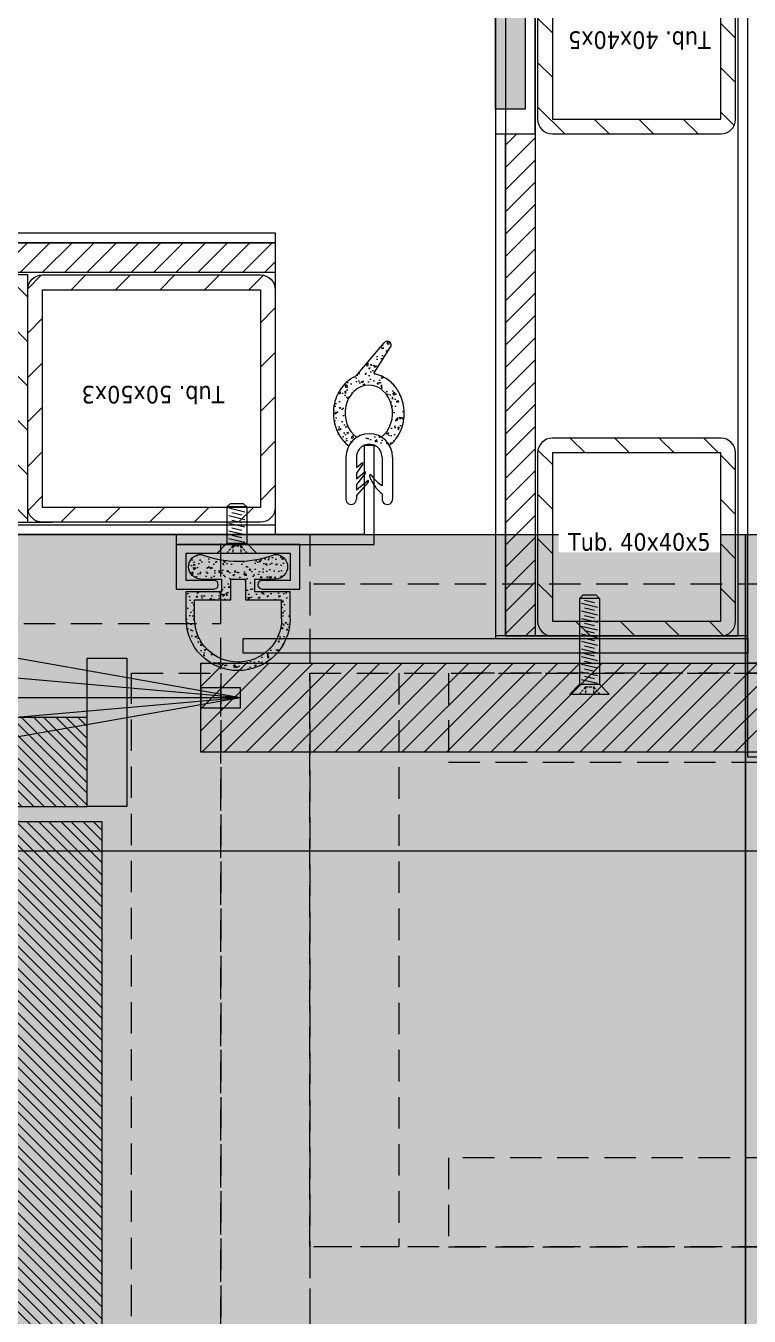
# Model space of a CAD drawing. Header units: millimetres. Extents: x -853320 to 19484, y -510814 to 9708.
# Drawn here: x 3146 to 3292.1, y 6575.8 to 6836.7 of the extents above; entities that cross this region are included whole.
import ezdxf
from ezdxf import colors
from ezdxf.entities.mleader import LeaderData, LeaderLine
from ezdxf.math import Vec2, Vec3

# ---------------------------------------------------------------- set-up
doc = ezdxf.new("R2010")
doc.units = ezdxf.units.MM
for name, pattern in [('DASHED', [0.75, 0.5, -0.25]), ('NASCOSTA', [9.524999999999999, 6.35, -3.175]), ('TRATTEGGIATA2', [9.524999999999999, 6.35, -3.175])]:
    doc.linetypes.add(name, pattern=pattern)
doc.layers.add('.', color=8, linetype='Continuous')
for name, color, linetype, lineweight in [('F_ARREDI', 7, 'Continuous', 5), ('F_ELETTRODOMESTICI', 40, 'Continuous', 5), ('F_INFISSI', 4, 'Continuous', 5), ('F_MASSELLO verniciato BVN', 41, 'Continuous', 5), ('F_MASSELLO_abete', 30, 'Continuous', 5), ('F_MULTI laminato OPACO', 1, 'Continuous', 5), ('F_MULTI laminato_soffitto', 5, 'Continuous', 5), ('F_MULTI laminato_soffitto_veletta', 6, 'Continuous', 5), ('F_PARETI-PAVIMENTI e SOFFITTI_cassone', 3, 'Continuous', 5), ('F_Proiezioni', 253, 'NASCOSTA', 9), ('F_RIV.to PARETI e SOFFITTO_slider', 7, 'Continuous', 5), ('F_SOFFITTI', 7, 'Continuous', 5), ('F_STRIP-LED', 2, 'Continuous', 5), ('F_VETRO', 140, 'Continuous', 5)]:
    doc.layers.add(name, color=color, linetype=linetype, lineweight=lineweight)
doc.layers.add('F_PARETI_slider', color=1, linetype='Continuous', lineweight=5, true_color=0xff0000)
doc.styles.add('DANZI-DIDASCALIE', font='Yu Gothic UI Light.ttf', dxfattribs={"height": 30})
doc.styles.add('Tahoma', font='tahoma.ttf')

# ---------------------------------------------------------------- blocks, each defined once
blk = doc.blocks.new('CONTROSOFITTO_posteriore_lato corto_2415x250_pianta_vista da sopra')
at = {"layer": 'F_MULTI laminato_soffitto_veletta', "transparency": 33554585}
h = blk.add_hatch(color=8, dxfattribs=at)
h.dxf.hatch_style = 1
h.paths.add_polyline_path([(38560.94924189814, -5047.449966513988), (38560.94924189243, -7465.449966514047), (38310.94924189243, -7465.449966514047), (38310.94924189814, -5047.449966513988)])
at = {"layer": 'F_MASSELLO_abete', "color": 1, "linetype": 'NASCOSTA'}
for points in [[(38454.95189071947, -5065.449966521614), (38454.95189071947, -5047.44996651393), (38338.95189071947, -5047.44996651393), (38338.95189071947, -5065.449966521614)], [(38472.95189071947, -5047.44996651393), (38472.95189071947, -7465.449966515793), (38454.95189071947, -7465.449966515793), (38454.95189071947, -5047.44996651393)]]:
    blk.add_lwpolyline(points, close=True, dxfattribs=at)
at = {"layer": 'F_MASSELLO_abete', "linetype": 'NASCOSTA'}
blk.add_lwpolyline([(38454.9492419071, -5075.450038235547), (38454.94924190699, -5576.950002371595), (38436.94924190699, -5576.950002371595), (38436.9492419071, -5075.450038235547)], close=True, dxfattribs=at)
at = {"layer": 'F_MULTI laminato_soffitto_veletta'}
blk.add_lwpolyline([(38560.94924189814, -5047.449966513988), (38560.94924189243, -7465.449966514047), (38310.94924189243, -7465.449966514047), (38310.94924189814, -5047.449966513988)], close=True, dxfattribs=at)
blk = doc.blocks.new('CONTROSOFITTO_posteriore_lato lungo_2660x250_pianta_vista da sopra')
at = {"layer": 'F_MULTI laminato_soffitto_veletta', "transparency": 33554585}
h = blk.add_hatch(color=8, dxfattribs=at)
h.dxf.hatch_style = 1
h.paths.add_polyline_path([(48638.75318263198, -13591.83771099056), (45978.75318263198, -13591.83771099626), (45978.75318263198, -13841.83771099626), (48638.75318263198, -13841.83771099056)])
at = {"layer": 'F_MASSELLO_abete', "color": 1, "linetype": 'NASCOSTA'}
for points in [[(45890.75318263093, -13679.83771099341), (48726.75318263093, -13679.83771099341), (48726.75318263093, -13697.83771099341), (45890.75318263093, -13697.83771099341)], [(45890.75318263198, -13813.837710993), (45908.75318263198, -13813.837710993), (45908.75318263198, -13697.837710993), (45890.75318263198, -13697.837710993)], [(45890.75318263093, -13813.83771099341), (48726.75318263093, -13813.83771099341), (48726.75318263093, -13831.83771099341), (45890.75318263093, -13831.83771099341)]]:
    blk.add_lwpolyline(points, close=True, dxfattribs=at)
at = {"layer": 'F_MASSELLO_abete', "linetype": 'NASCOSTA'}
blk.add_lwpolyline([(45918.75318264758, -13697.84035980578), (46585.25314676791, -13697.84035980584), (46585.25314676791, -13715.84035980584), (45918.75318264758, -13715.84035980578)], close=True, dxfattribs=at)
at = {"layer": 'F_MASSELLO_abete', "color": 3, "linetype": 'NASCOSTA'}
blk.add_lwpolyline([(45918.75318264758, -13795.83771099341), (46585.25314676791, -13795.83771099347), (46585.25314676791, -13813.83771099347), (45918.75318264758, -13813.83771099341)], close=True, dxfattribs=at)
at = {"layer": 'F_MULTI laminato_soffitto_veletta'}
blk.add_lwpolyline([(48638.75318263198, -13591.83771099056), (45978.75318263198, -13591.83771099626), (45978.75318263198, -13841.83771099626), (48638.75318263198, -13841.83771099056)], close=True, dxfattribs=at)
blk = doc.blocks.new('CONTROSOFITTO_rev.01_pianta_vista da sopra')
at = {"layer": 'F_MULTI laminato_soffitto', "color": 5, "linetype": 'NASCOSTA', "ltscale": 5}
blk.add_lwpolyline([(17011.62877707323, -34937.72793358582), (20021.62877707323, -34937.72793358582), (20021.62877707323, -35837.72793358582), (17011.62877707323, -35837.72793358582)], close=True, dxfattribs=at)
at = {"layer": 'F_SOFFITTI'}
blk.add_blockref('CONTROSOFITTO_posteriore_lato corto_2415x250_pianta_vista da sopra', (-21374.32046482502, -29890.27796706895), dxfattribs=at)
at = {"layer": 'F_SOFFITTI', "xscale": -1, "rotation": 180}
blk.add_blockref('CONTROSOFITTO_posteriore_lato lungo_2660x250_pianta_vista da sopra', (-28792.1244055588, -48779.56564457924), dxfattribs=at)
blk = doc.blocks.new('_Dot')
at = {"color": 0, "linetype": 'ByBlock', "lineweight": -2}
blk.add_line((-0.5, 0), (-1, 0), dxfattribs=at)
at = {"color": 0, "linetype": 'ByBlock', "const_width": 0.5}
blk.add_lwpolyline([(-0.25, 0, 1), (0.25, 0, 1)], format="xyb", close=True, dxfattribs=at)
blk = doc.blocks.new('RIV.to_pareti e soffitto_slider_bagno_camera doppia_rev.01_pianta')
at = {"layer": 'F_MULTI laminato OPACO', "transparency": 33554503}
h = blk.add_hatch(dxfattribs=at)
h.set_pattern_fill('ANSI31', color=3, angle=180)
h.set_pattern_definition([(225, (737472.063661557, 546032.4398970375), (2.245064030267288, -2.245064030267289), [])])
h.paths.add_polyline_path([(17226.63856821064, 21782.66033328588), (17076.63856821064, 21782.66033328588), (17076.63856821064, 21800.66033328588), (17226.63856821064, 21800.66033328588)])
at = {"layer": 'F_MULTI laminato OPACO', "color": 3}
for points in [[(20001.133977177, 21800.66033328588), (17187.13397717723, 21800.66033328588), (17187.13397641518, 22976.66033328546), (20001.13397641495, 22976.66033328546)], [(17226.63856821064, 21782.66033328588), (17076.63856821064, 21782.66033328588), (17076.63856821064, 21800.66033328588), (17226.63856821064, 21800.66033328588)]]:
    blk.add_lwpolyline(points, close=True, dxfattribs=at)
at = {"layer": 'F_STRIP-LED'}
for q in [(17019.22883973053, 21805.19365770226), (16985.65268535031, 21802.32038880048), (16973.96206776591, 21793.66033819046), (16985.65268535001, 21785.00027777495), (17019.22883973012, 21782.12700887183)]:
    blk.add_line((17084.63757280595, 21793.66033328588), q, dxfattribs=at)
blk.add_lwpolyline([(17084.6375728059, 21791.66033328588), (17084.63757280601, 21795.66033328588), (17076.63756821063, 21795.660333286), (17076.63756821052, 21791.660333286)], close=True, dxfattribs=at)
blk = doc.blocks.new('TSEI M4x10')
at = {"color": 2, "linetype": 'Continuous', "lineweight": 5}
for p, q in [((110464.5865274298, 52310.98667530816), (110466.5870355607, 52308.9861671773)), ((110464.5865274298, 52310.98667530816), (110472.5885599533, 52310.98667530816)), ((110472.5885599533, 52310.98667530816), (110470.5880518224, 52308.9861671773)), ((110466.5870355607, 52308.9861671773), (110470.5880518224, 52308.9861671773)), ((110466.5870355607, 52301.6448104679), (110466.5870355607, 52308.9861671773)), ((110470.5880518224, 52301.6448104679), (110470.5880518224, 52308.9861671773)), ((110470.5880518224, 52301.6448104679), (110466.5870355607, 52301.6448104679)), ((110467.2472032439, 52300.98464278471), (110466.5870355607, 52301.6448104679)), ((110469.9278841392, 52300.98464278471), (110470.5880518224, 52301.6448104679)), ((110469.9278841392, 52300.98464278471), (110467.2472032439, 52300.98464278471))]:
    blk.add_line(p, q, dxfattribs=at)
at = {"color": 2, "linetype": 'DASHED', "lineweight": 5}
for p, q in [((110467.7873404392, 52309.51430132386), (110466.57703302, 52310.98667530816)), ((110467.7873404392, 52309.51430132386), (110467.7873404392, 52310.98667530816)), ((110467.7873404392, 52309.51430132386), (110469.3877469439, 52309.51430132386)), ((110469.3877469439, 52309.51430132386), (110469.3877469439, 52310.98667530816)), ((110469.3877469439, 52309.51430132386), (110470.5980543631, 52310.98667530816))]:
    blk.add_line(p, q, dxfattribs=at)
at = {"color": 2, "lineweight": 5}
for p, q in [((110470.2145486597, 52308.84267072592), (110466.9535879322, 52308.06435523841)), ((110470.2145486597, 52307.30422469218), (110466.9535879322, 52306.52590920468)), ((110469.5623565142, 52307.91778461155), (110467.6057800777, 52307.45079531905)), ((110470.2145486597, 52305.76577865843), (110466.9535879322, 52304.98746317092)), ((110470.2145486597, 52304.22733262469), (110466.9535879322, 52303.44901713718)), ((110469.5623565142, 52306.37933857781), (110467.6057800777, 52305.9123492853)), ((110469.5623565142, 52304.84089254406), (110467.6057800777, 52304.37390325156)), ((110470.2145486597, 52302.68888659094), (110466.9535879322, 52301.91057110344)), ((110469.5623565142, 52303.30244651032), (110467.6057800777, 52302.83545721781))]:
    blk.add_line(p, q, dxfattribs=at)
blk = doc.blocks.new('EFFE.CAR 111.163.200')
at = {"linetype": 'ByBlock', "lineweight": 5}
h = blk.add_hatch(dxfattribs=at)
h.set_pattern_fill('AR-CONC', color=251, scale=0.017726051925, angle=-450.0000000000001, style=0)
h.set_pattern_definition([(320, (0, 0), (-0.2825370578996146, -3.229414902562104), [0.33768128917125, -3.71449418088375]), (264.9999999999999, (0, 0), (3.386683559333826, 0.624726718193662), [0.270145031337, -2.971605699734753]), (10.45144469999996, (-0.02354469051056314, -0.2691170444077135), (3.104146363384837, -2.604688175847859), [0.286984936655007, -3.156836923115551]), (316.1841999999999, (0.90048343779, -5.240964167987761e-16), (-0.745244487983402, -4.805161154633093), [0.5065219337568748, -5.571741271325624]), (6.635557609999965, (0.8383802148707623, -0.400429740380558), (4.385888332220729, -4.208238007406606), [0.4304775811794666, -4.735259661260613]), (261.18415117, (0.90048343779, -5.240964167987761e-16), (4.385888332004668, -4.208238007645447), [0.4052169632866101, -4.4573882650605]), (291, (0.6753625783424998, -0.4502417188950004), (-1.812758213184732, -2.687524572213908), [0.33768128917125, -3.71449418088375]), (236, (0.6753625783424998, -0.4502417188950004), (3.264925451444372, -1.095505963560716), [0.270145031337, -2.971595344707]), (341.4514449999999, (0.5242993930050622, -0.6742020998107056), (1.452167255111328, -3.783030529782094), [0.286984936655007, -3.15683148121761]), (307.4999999999999, (0, 0), (1.498827009585906, -0.0547487415957152), [0, -2.9355760071954, 0, -3.0166195165965, 0, -2.982851387679375]), (277.5, (0, 0), (1.775806071102333, -1.184448807268657), [0, -1.7199233661789, 0, -2.86803974936115, 0, -1.136860340209875]), (237.5, (5.843675047306355e-16, 1.00403903313585), (-0.1015480134791627, -2.403485930469616), [0, -1.1256042972375, 0, -3.511885407381, 0, -4.66000179056325]), (227.5, (8.464157131300236e-16, 1.45428075203085), (0.4507113003274066, -2.6257455608563), [0, -1.46328558640875, 0, -2.3322521038761, 0, -3.30927663387825])])
h.paths.add_polyline_path([(-43103.20656818384, -62984.87346570799), (-43103.20656818384, -62990.37346570799), (-43096.00656818385, -62990.37346570798), (-43096.00656818385, -62992.87346570799), (-43100.20656818384, -62992.87346570799, 1), (-43100.20656818384, -62997.87346570799, -0.1927508711816133), (-43085.20656818384, -62997.87346570799, 1), (-43085.20656818385, -62992.87346570799), (-43089.40656818384, -62992.873465708), (-43089.40656818384, -62990.37346570798), (-43082.20656818384, -62990.37346570799), (-43082.20656818384, -62984.87346570799, 1)])
h.paths.add_polyline_path([(-43083.90656818384, -62984.87346570799), (-43083.90656818384, -62988.67346570799), (-43091.20656818384, -62988.673465708), (-43091.20656818384, -62992.87346570799), (-43094.20656818384, -62992.87346570798), (-43094.20656818384, -62988.673465708), (-43101.50656818385, -62988.67346570799), (-43101.50656818385, -62984.87346570799, -1)], flags=16)
at = {"color": 251, "linetype": 'ByBlock', "lineweight": 5}
for p, q in [((-43103.20656818384, -62984.87346570799), (-43103.20656818384, -62990.37346570799)), ((-43101.50656818385, -62984.87346570799), (-43101.50656818385, -62988.67346570799)), ((-43083.90656818384, -62984.87346570799), (-43083.90656818384, -62988.67346570799)), ((-43082.20656818384, -62984.87346570799), (-43082.20656818384, -62990.37346570799)), ((-43101.50656818385, -62988.67346570799), (-43094.20656818384, -62988.673465708)), ((-43094.20656818384, -62988.67346570799), (-43094.20656818384, -62992.87346570799)), ((-43091.20656818384, -62992.87346570799), (-43091.20656818384, -62988.67346570799)), ((-43091.20656818384, -62988.673465708), (-43083.90656818384, -62988.67346570799)), ((-43103.20656818384, -62990.37346570799), (-43096.00656818384, -62990.37346570798)), ((-43096.00656818385, -62990.37346570799), (-43096.00656818385, -62992.87346570799)), ((-43089.40656818384, -62992.87346570799), (-43089.40656818384, -62990.37346570799)), ((-43089.40656818385, -62990.37346570798), (-43082.20656818384, -62990.37346570799)), ((-43100.20656818384, -62992.87346570799), (-43096.00656818385, -62992.87346570799)), ((-43094.20656818384, -62992.87346570798), (-43091.20656818384, -62992.87346570799)), ((-43089.40656818384, -62992.873465708), (-43085.20656818384, -62992.87346570799))]:
    blk.add_line(p, q, dxfattribs=at)
for centre, radius, start, end in [((-43092.70656818384, -62984.87346570799), 10.5, 0, 180), ((-43092.70656818384, -62984.87346570799), 8.8, 0, 180), ((-43100.20656818384, -62995.37346570799), 2.5, 90, 270), ((-43085.20656818384, -62995.37346570799), 2.5, 270, 90), ((-43092.70656818384, -63016.60581492689), 20.17798075275734, 68.17997650709707, 111.820023492903)]:
    blk.add_arc(centre, radius, start, end, dxfattribs=at)
blk = doc.blocks.new('Guisnap EFFE.CAR 181.115.05')
at = {"lineweight": 5}
h = blk.add_hatch(dxfattribs=at)
h.set_pattern_fill('AR-CONC', color=251, scale=0.017726051925, angle=-360.0000000000001, style=0)
h.set_pattern_definition([(49.99999999999994, (77512.31070880021, 6072.047288469617), (3.229414902562104, -0.2825370578996148), [0.33768128917125, -3.71449418088375]), (355, (77512.31070880021, 6072.047288469617), (-0.6247267181936618, 3.386683559333826), [0.270145031337, -2.971605699734753]), (100.4514447, (77512.57982584462, 6072.023743779107), (2.604688175847859, 3.104146363384837), [0.2869849366550069, -3.156836923115551]), (46.18419999999995, (77512.31070880021, 6072.947771907408), (4.805161154633093, -0.7452444879834024), [0.5065219337568749, -5.571741271325624]), (96.63555760999994, (77512.71113854059, 6072.885668684488), (4.208238007406605, 4.385888332220729), [0.4304775811794665, -4.735259661260613]), (351.18415117, (77512.31070880021, 6072.947771907408), (4.208238007645447, 4.385888332004668), [0.4052169632866101, -4.4573882650605]), (20.99999999999996, (77512.7609505191, 6072.72265104796), (2.687524572213908, -1.812758213184733), [0.33768128917125, -3.71449418088375]), (326, (77512.7609505191, 6072.72265104796), (1.095505963560716, 3.264925451444372), [0.270145031337, -2.971595344707]), (71.45144499999996, (77512.98491090002, 6072.571587862622), (3.783030529782094, 1.452167255111328), [0.2869849366550069, -3.156831481217609]), (37.49999999999996, (77512.31070880021, 6072.047288469617), (0.05474874159571529, 1.498827009585905), [0, -2.935576007195399, 0, -3.0166195165965, 0, -2.982851387679375]), (7.499999999999937, (77512.31070880021, 6072.047288469617), (1.184448807268657, 1.775806071102333), [0, -1.719923366178899, 0, -2.868039749361149, 0, -1.136860340209875]), (327.4999999999999, (77511.30666976707, 6072.047288469617), (2.403485930469616, -0.1015480134791628), [0, -1.1256042972375, 0, -3.511885407381, 0, -4.66000179056325]), (317.4999999999999, (77510.85642804818, 6072.047288469617), (2.6257455608563, 0.4507113003274064), [0, -1.46328558640875, 0, -2.3322521038761, 0, -3.30927663387825])])
edge = h.paths.add_edge_path()
edge.add_line((189456.7676731579, 14849.49544699153), (189460.0200207179, 14854.55383261672))
edge.add_arc((189459.4182056462, 14855.0575600585), 0.784807438880338, 320.0702073996811, 500.0702073996811)
edge.add_line((189458.8163905745, 14855.56128750028), (189453.5555836349, 14849.31321750445))
edge.add_arc((189451.2956450437, 14851.21606120356), 2.954341987507147, 297.4784735821217, 319.9029862567912, ccw=False)
edge.add_spline(control_points=[(189452.6588237081, 14848.59501551356), (189452.4539707552, 14848.48847361855), (189452.2545630515, 14848.37154634153), (189451.4801358513, 14847.86367274678), (189450.9568099006, 14847.39552180793), (189450.0550760927, 14846.33443702806), (189449.6763197063, 14845.74162453147), (189448.8069162972, 14843.90964055292), (189448.5228042267, 14842.56865611452), (189448.5367529686, 14841.23132751073)], knot_values=[3.546492086691751, 3.546492086691751, 3.546492086691751, 3.546492086691751, 3.637962678361994, 3.637962678361994, 3.913560186280806, 3.913560186280806, 4.189157694199618, 4.189157694199618, 4.71238898038469, 4.71238898038469, 4.71238898038469, 4.71238898038469], degree=3, periodic=0)
edge.add_spline(control_points=[(189448.5367529686, 14841.23132751073), (189448.5426406294, 14840.66685099392), (189448.6012674471, 14840.10291815048), (189448.9101727011, 14838.5624594416), (189449.2757321124, 14837.61031325379), (189450.2847165581, 14835.96118196298), (189450.9090872883, 14835.2513048737), (189451.6448124324, 14834.6842751457)], knot_values=[-1.570796326794897, -1.570796326794897, -1.570796326794897, -1.570796326794897, -1.349944269135508, -1.349944269135508, -0.9552208388760055, -0.9552208388760055, -0.5869413535701742, -0.5869413535701742, -0.5869413535701742, -0.5869413535701742], degree=3, periodic=0)
edge.add_arc((189455.7898375035, 14832.42305667109), 4.721688451245426, 122.185262144754, 151.3863901784014, ccw=False)
edge.add_ellipse((189455.6916042686, 14841.30595477434), major_axis=(0.05914842978752163, -5.670825906323367), ratio=0.8449397567949637, start_angle=31.06805989213501, end_angle=329.004062112249, ccw=False)
edge.add_arc((189455.7898375035, 14832.42305667109), 4.721688451245427, 29.893476273936415, 59.09527670789208, ccw=False)
edge.add_spline(control_points=[(189459.8833218387, 14834.77629440404), (189459.8894047384, 14834.7811998578), (189459.895479514, 14834.78611529733), (189460.4655648874, 14835.24895863886), (189460.9595022009, 14835.79238903085), (189461.782277434, 14836.99514981719), (189462.1114670401, 14837.65446157798), (189462.7506207526, 14839.48572103981), (189462.9096485127, 14840.71336794963), (189462.7395386567, 14843.13158353476), (189462.4102260957, 14844.32282051532), (189461.4400358737, 14846.16902439484), (189460.9056605576, 14846.88227309094), (189459.6228094902, 14848.07998559794), (189458.87321439, 14848.56356934244), (189457.6772665908, 14849.03458701287), (189457.2840154506, 14849.1488141046), (189456.8834515914, 14849.22548068294)], knot_values=[0.5882398392261409, 0.5882398392261409, 0.5882398392261409, 0.5882398392261409, 0.5913371395571647, 0.5913371395571647, 0.8792957766005816, 0.8792957766005816, 1.167254413643998, 1.167254413643998, 1.641536360025555, 1.641536360025555, 2.115818306407113, 2.115818306407113, 2.463494230506336, 2.463494230506336, 2.811170154605559, 2.811170154605559, 2.972495044972022, 2.972495044972022, 2.972495044972022, 2.972495044972022], degree=3, periodic=0)
edge.add_arc((189456.9167738084, 14849.39958100329), 0.1772605192491559, 147.2605403301457, 259.1648188807293, ccw=False)
at = {"color": 251, "linetype": 'ByBlock', "lineweight": 5}
for p, q in [((189453.5555836349, 14849.31321750425), (189458.8163905714, 14855.56128749662)), ((189456.7676731579, 14849.49544699152), (189460.0200207178, 14854.55383261661)), ((189451.0681490523, 14832.42305667109), (189451.0681490523, 14823.90944653566)), ((189453.1974024095, 14832.42305667106), (189453.1974024095, 14830.31788002639)), ((189458.3822725976, 14832.42305667109), (189458.3822725976, 14826.66990835508)), ((189460.5115259549, 14832.42305667109), (189460.5115259549, 14823.90944653566)), ((189453.1974024095, 14830.31788002639), (189454.4536039593, 14831.34606441499)), ((189454.4536039593, 14830.95939399274), (189453.1974024095, 14829.14514289762)), ((189453.1974024095, 14828.06377093203), (189454.9680976161, 14829.51306158828)), ((189454.4536039593, 14831.34606441499), (189454.4536039593, 14830.95939399274)), ((189454.9680976161, 14829.51306158828), (189454.9680976161, 14829.12639116602)), ((189453.1974024095, 14829.14514289762), (189453.1974024095, 14828.06377093203)), ((189454.9680976161, 14829.12639116602), (189453.1974024095, 14826.89103380329)), ((189453.1974024095, 14825.8096618376), (189455.5849148835, 14827.76380928626)), ((189455.5849148835, 14827.37713886393), (189453.1974024095, 14824.63692470887)), ((189453.1974024095, 14826.89103380329), (189453.1974024095, 14825.8096618376)), ((189455.5849148835, 14827.76380928626), (189455.5849148835, 14827.37713886393)), ((189453.1974024095, 14824.63692470893), (189453.1974024095, 14823.90944653566)), ((189458.3822725976, 14824.98781044231), (189458.3822725976, 14823.90944653566))]:
    blk.add_line(p, q, dxfattribs=at)
for centre, radius, start, end in [((189459.4182056446, 14855.05756005662), 0.7848074388833902, 320.0702075750293, 140.0702076870905), ((189451.2956450437, 14851.21606120355), 2.9543419875, 297.4784735210923, 319.902986254372), ((189456.9167738084, 14849.39958100329), 0.17726051925, 147.2605403441809, 259.1648190655671), ((189455.7898375035, 14832.42305667109), 4.721688451236028, 0, 180), ((189455.7898375035, 14832.42305667109), 2.592435094055325, 0, 180.0000000009701), ((189456.022177693, 14828.6616140072), 0.1957719863890646, 29.87303076904083, 209.8730307655849), ((189463.7934406108, 14831.49859891777), 8.465878917095917, 200.2810931823494, 230.2697604646133), ((189463.0361758891, 14833.74184514729), 8.465878917095917, 216.0552512506122, 236.6518673072605), ((189452.1327757309, 14823.90944653566), 1.0646266786155, 180, 0), ((189459.4468992763, 14823.90944653566), 1.0646266786155, 180, 0)]:
    blk.add_arc(centre, radius, start, end, dxfattribs=at)
blk.add_ellipse((189455.6916042686, 14841.30595477434), major_axis=(0.05914842978752163, -5.670825906323367), ratio=0.8449397567949636, start_param=0.5422399373245501, end_param=5.742204136294675, dxfattribs=at)
for points, knots in [([(189452.6588237081, 14848.59501551356), (189452.4539707552, 14848.48847361855), (189452.2545630515, 14848.37154634153), (189451.4801358513, 14847.86367274678), (189450.9568099006, 14847.39552180793), (189450.0550760927, 14846.33443702806), (189449.6763197063, 14845.74162453147), (189448.8069162972, 14843.90964055292), (189448.5228042267, 14842.56865611452), (189448.5367529686, 14841.23132751073)], [3.546492086691751, 3.546492086691751, 3.546492086691751, 3.546492086691751, 3.637962678361994, 3.637962678361994, 3.913560186280806, 3.913560186280806, 4.189157694199618, 4.189157694199618, 4.71238898038469, 4.71238898038469, 4.71238898038469, 4.71238898038469]), ([(189459.8833218387, 14834.77629440404), (189459.8894047384, 14834.7811998578), (189459.895479514, 14834.78611529733), (189460.4655648874, 14835.24895863886), (189460.9595022009, 14835.79238903085), (189461.782277434, 14836.99514981719), (189462.1114670401, 14837.65446157798), (189462.7506207526, 14839.48572103981), (189462.9096485127, 14840.71336794963), (189462.7395386567, 14843.13158353476), (189462.4102260957, 14844.32282051532), (189461.4400358737, 14846.16902439484), (189460.9056605576, 14846.88227309094), (189459.6228094902, 14848.07998559794), (189458.87321439, 14848.56356934244), (189457.6772665908, 14849.03458701287), (189457.2840154506, 14849.1488141046), (189456.8834515914, 14849.22548068294)], [0.5882398392261409, 0.5882398392261409, 0.5882398392261409, 0.5882398392261409, 0.5913371395571647, 0.5913371395571647, 0.8792957766005816, 0.8792957766005816, 1.167254413643998, 1.167254413643998, 1.641536360025555, 1.641536360025555, 2.115818306407113, 2.115818306407113, 2.463494230506336, 2.463494230506336, 2.811170154605559, 2.811170154605559, 2.972495044972022, 2.972495044972022, 2.972495044972022, 2.972495044972022]), ([(189448.5367529686, 14841.23132751073), (189448.5426406294, 14840.66685099392), (189448.6012674471, 14840.10291815048), (189448.9101727011, 14838.5624594416), (189449.2757321124, 14837.61031325379), (189450.2847165581, 14835.96118196298), (189450.9090872883, 14835.2513048737), (189451.6448124324, 14834.6842751457)], [-1.570796326794897, -1.570796326794897, -1.570796326794897, -1.570796326794897, -1.349944269135508, -1.349944269135508, -0.9552208388760055, -0.9552208388760055, -0.5869413535701742, -0.5869413535701742, -0.5869413535701742, -0.5869413535701742])]:
    blk.add_open_spline(points, degree=3, knots=knots, dxfattribs=at)
blk = doc.blocks.new('F_PARETI CASSONE_pianta')
at = {"layer": '.', "lineweight": 13}
h = blk.add_hatch(dxfattribs=at)
h.set_pattern_fill('ANSI31', color=6, scale=2, angle=90)
h.set_pattern_definition([(135, (158722.7108115924, -4725.26273124927), (-4.490128060534577, -4.490128060534577), [])])
edge = h.paths.add_edge_path()
edge.add_line((608796.4656118988, 447556.9149415295), (608796.4656118988, 447506.9149415295))
edge.add_line((608796.4656118988, 447506.9149415295), (608801.4656118988, 447506.9149415295))
edge.add_line((608801.4656118988, 447506.9149415295), (608801.4656118988, 447556.9149415295))
edge.add_line((608801.4656118988, 447556.9149415295), (608791.4656118988, 447556.9149415295))
at = {"lineweight": 13}
h = blk.add_hatch(dxfattribs=at)
h.set_pattern_fill('ANSI31', color=1, scale=2)
h.set_pattern_definition([(45, (324014.6735138879, 319039.4594848323), (-4.490128060534577, 4.490128060534577), [])])
h.paths.add_polyline_path([(608749.4656118988, 447509.9149415295), (608749.4656118988, 447553.9149415295), (608793.4656118988, 447553.9149415295), (608793.4656118988, 447509.9149415295)], flags=16)
edge = h.paths.add_edge_path()
edge.add_arc((608749.4656118988, 447509.9149415295), 3, 180, 270, ccw=False)
edge.add_line((608746.4656118988, 447509.9149415295), (608746.4656118988, 447553.9149415295))
edge.add_arc((608749.4656118988, 447553.9149415295), 3, 90, 180, ccw=False)
edge.add_line((608749.4656118988, 447556.9149415295), (608793.4656118988, 447556.9149415295))
edge.add_arc((608793.4656118988, 447553.9149415295), 3, 0, 90, ccw=False)
edge.add_line((608796.4656118988, 447553.9149415295), (608796.4656118988, 447509.9149415295))
edge.add_arc((608793.4656118988, 447509.9149415295), 3, -90, 0, ccw=False)
edge.add_line((608793.4656118988, 447506.9149415295), (608749.4656118988, 447506.9149415295))
at = {"linetype": 'Continuous', "lineweight": 13}
h = blk.add_hatch(dxfattribs=at)
h.set_pattern_fill('ANSI31', color=34, style=0)
h.set_pattern_definition([(45, (0, 4.000041628954932), (-2.245064030267288, 2.245064030267288), [])])
h.paths.add_polyline_path([(608746.4656118987, 447500.4149415297), (608746.4656118987, 447506.4149415297), (609011.4656118989, 447506.4149415297), (609011.4656118989, 447500.4149415297)])
at = {"color": 163, "lineweight": 13}
blk.add_lwpolyline([(608743.4656118988, 447563.1649415304), (608743.4656118988, 447568.6649415304), (608749.0906118988, 447568.6649415304, 0.9999999999999999), (608749.0906118988, 447570.4149415304), (608741.4656118988, 447570.4149415304), (608741.4656118988, 447561.4149415304), (608766.4656118988, 447561.4149415304), (608766.4656118988, 447570.4149415304), (608758.8406118988, 447570.4149415304, 0.9999999999999999), (608758.8406118988, 447568.6649415304), (608764.4656118988, 447568.6649415304), (608764.4656118988, 447563.1649415304)], format="xyb", close=True, dxfattribs=at)
at = {"color": 183, "linetype": 'ByBlock', "lineweight": 13}
blk.add_lwpolyline([(608766.4656118988, 447561.4149415304), (608726.4656118988, 447561.4149415304), (608726.4656118988, 447541.4149415304), (608728.4656118988, 447541.4149415304), (608728.4656118988, 447559.4149415304), (608766.4656118988, 447559.4149415304), (608766.4656118988, 447561.4149415304)], dxfattribs=at)
at = {"color": 1, "lineweight": 13}
blk.add_lwpolyline([(608749.4656118988, 447506.9149415295, -0.414213562373095), (608746.4656118988, 447509.9149415295), (608746.4656118988, 447553.9149415295, -0.414213562373095), (608749.4656118988, 447556.9149415295), (608793.4656118988, 447556.9149415295, -0.414213562373095), (608796.4656118988, 447553.9149415295), (608796.4656118988, 447509.9149415295, -0.414213562373095), (608793.4656118988, 447506.9149415295)], format="xyb", close=True, dxfattribs=at)
at = {"color": 6, "lineweight": 13}
blk.add_lwpolyline([(608796.4656118988, 447556.9149415295), (608796.4656118988, 447506.9149415295), (608801.4656118988, 447506.9149415295), (608801.4656118988, 447556.9149415295), (608791.4656118988, 447556.9149415295)], dxfattribs=at)
at = {"color": 1, "lineweight": 13}
blk.add_lwpolyline([(608749.4656118988, 447509.9149415295), (608749.4656118988, 447553.9149415295), (608793.4656118988, 447553.9149415295), (608793.4656118988, 447509.9149415295)], close=True, dxfattribs=at)
at = {"color": 32, "linetype": 'ByBlock', "lineweight": 13}
blk.add_lwpolyline([(608746.4656118987, 447500.4149415297), (608746.4656118987, 447506.4149415297), (609011.4656118989, 447506.4149415297), (609011.4656118989, 447500.4149415297)], close=True, dxfattribs=at)
at = {"layer": 'F_PARETI-PAVIMENTI e SOFFITTI_cassone'}
for points in [[(608746.4656118987, 447559.4149415297), (609011.4656118989, 447559.4149415297), (609011.4656118989, 447498.4149415297), (608746.4656118987, 447498.4149415297)], [(608746.4656118987, 447559.4149415297), (609011.4656118989, 447559.4149415297), (609011.4656118989, 447557.4149415297), (608746.4656118987, 447557.4149415297)], [(608746.4656118987, 447500.4149415297), (609011.4656118989, 447500.4149415297), (609011.4656118989, 447498.4149415297), (608746.4656118987, 447498.4149415297)]]:
    blk.add_lwpolyline(points, close=True, dxfattribs=at)
at = {"lineweight": 13, "xscale": -1}
for name, p in [('EFFE.CAR 111.163.200', (565661.259043715, 510561.2884072384)), ('TSEI M4x10', (719222.8031554997, 395252.1782662223))]:
    blk.add_blockref(name, p, dxfattribs=at)
at = {"color": 1, "lineweight": 13, "rotation": 180}
blk.add_blockref('Guisnap EFFE.CAR 181.115.05', (798183.2554494024, 462376.1724414345), dxfattribs=at)
at = {"color": 30, "lineweight": 13, "insert": (608771.158980465, 447531.0903730157), "char_height": 3.549, "width": 31.85493257891202, "attachment_point": 5, "style": 'Tahoma', "bg_fill": 3, "box_fill_scale": 1.1, "bg_fill_color": 256, "bg_fill_true_color": 13158600, "bg_fill_transparency": 0}
blk.add_mtext('Tub. 50x50x3', dxfattribs=at)
blk = doc.blocks.new('PARETE LETTO_camera master_pianta')
at = {"layer": 'F_MASSELLO verniciato BVN'}
h = blk.add_hatch(color=8, dxfattribs=at)
h.dxf.hatch_style = 1
h.paths.add_polyline_path([(737238.1212557266, 527586.13574256), (737208.1212557266, 527586.13574256), (737208.1212557266, 527594.135742564), (737238.1212557266, 527594.135742564)])
at = {"layer": 'F_MULTI laminato OPACO'}
h = blk.add_hatch(dxfattribs=at)
h.set_pattern_fill('ANSI31', color=8)
h.set_pattern_definition([(45, (39.99999998498242, 0), (-2.245064030267288, 2.245064030267288), [])])
h.paths.add_polyline_path([(737208.1212557266, 527594.135742564), (737226.1212557266, 527594.135742564), (737226.1212557864, 527901.1357425945), (737208.1212557864, 527901.1357425945)])
h = blk.add_hatch(dxfattribs=at)
h.set_pattern_fill('ANSI31', color=8)
h.set_pattern_definition([(45, (1.999999984982423, 0), (-2.245064030267288, 2.245064030267288), [])])
h.paths.add_polyline_path([(736861.1212557836, 527609.1357429161), (737205.1212557277, 527609.1357429433), (737205.1212557277, 527591.1357429433), (736861.1212557836, 527591.1357429161)])
at = {"layer": 'F_MASSELLO verniciato BVN'}
blk.add_lwpolyline([(737238.1212557266, 527586.13574256), (737208.1212557266, 527586.13574256), (737208.1212557266, 527594.135742564), (737238.1212557266, 527594.135742564)], close=True, dxfattribs=at)
at = {"layer": 'F_MULTI laminato OPACO'}
blk.add_lwpolyline([(737208.1212557266, 527594.135742564), (737226.1212557266, 527594.135742564), (737226.1212557864, 527901.1357425945), (737208.1212557864, 527901.1357425945)], close=True, dxfattribs=at)
at = {"layer": 'F_MULTI laminato OPACO', "color": 6}
blk.add_lwpolyline([(736861.1212557836, 527609.1357429161), (737205.1212557277, 527609.1357429433), (737205.1212557277, 527591.1357429433), (736861.1212557836, 527591.1357429161)], close=True, dxfattribs=at)
blk = doc.blocks.new('Vite TSEI M.4x20')
at = {"color": 2, "linetype": 'Continuous', "lineweight": 5}
for p, q in [((140125.218572981, 33048.38858858575), (140127.2190811119, 33046.38808045488)), ((140133.2206055044, 33048.38858858575), (140125.218572981, 33048.38858858575)), ((140133.2206055044, 33048.38858858575), (140131.2200973736, 33046.38808045488)), ((140131.2200973736, 33046.38808045488), (140127.2190811119, 33046.38808045488)), ((140127.2190811119, 33029.04672374549), (140127.2190811119, 33046.38808045488)), ((140131.2200973736, 33029.04672374549), (140131.2200973736, 33046.38808045488)), ((140127.2190811119, 33029.04672374549), (140131.2200973736, 33029.04672374549)), ((140127.879248795, 33028.38655606229), (140127.2190811119, 33029.04672374549)), ((140127.879248795, 33028.38655606229), (140130.5599296904, 33028.38655606229)), ((140130.5599296904, 33028.38655606229), (140131.2200973736, 33029.04672374549))]:
    blk.add_line(p, q, dxfattribs=at)
at = {"color": 2, "linetype": 'DASHED', "lineweight": 5}
for p, q in [((140128.4193859904, 33046.91621460144), (140127.2090785712, 33048.38858858575)), ((140128.4193859904, 33046.91621460144), (140128.4193859904, 33048.38858858575)), ((140130.0197924951, 33046.91621460144), (140130.0197924951, 33048.38858858575)), ((140130.0197924951, 33046.91621460144), (140131.2300999142, 33048.38858858575)), ((140130.0197924951, 33046.91621460144), (140128.4193859904, 33046.91621460144))]:
    blk.add_line(p, q, dxfattribs=at)
at = {"color": 2, "lineweight": 5}
for p, q in [((140127.5925842745, 33046.24458400351), (140130.8535450021, 33045.466268516)), ((140128.2447764201, 33045.31969788914), (140130.2013528566, 33044.85270859663)), ((140127.5925842745, 33044.70613796977), (140130.8535450021, 33043.92782248226)), ((140127.5925842745, 33043.16769193602), (140130.8535450021, 33042.38937644851)), ((140128.2447764201, 33043.7812518554), (140130.2013528566, 33043.31426256288)), ((140128.2447764201, 33042.24280582165), (140130.2013528566, 33041.77581652915)), ((140127.5925842745, 33041.62924590227), (140130.8535450021, 33040.85093041477)), ((140127.5925842745, 33040.09079986853), (140130.8535450021, 33039.31248438102)), ((140128.2447764201, 33040.7043597879), (140130.2013528566, 33040.2373704954)), ((140127.5925842745, 33038.55235383478), (140130.8535450021, 33037.77403834727)), ((140127.5925842745, 33037.01390780103), (140130.8535450021, 33036.23559231353)), ((140128.2447764201, 33039.16591375416), (140130.2013528566, 33038.69892446164)), ((140128.2447764201, 33037.62746772041), (140130.2013528566, 33037.1604784279)), ((140127.5925842745, 33035.47546176729), (140130.8535450021, 33034.69714627978)), ((140128.2447764201, 33036.08902168666), (140130.2013528566, 33035.62203239416)), ((140128.2447764201, 33034.55057565292), (140130.2013528566, 33034.0835863604)), ((140127.5925842745, 33033.93701573354), (140130.8535450021, 33033.15870024603)), ((140127.5925842745, 33032.39856969979), (140130.8535450021, 33031.62025421228)), ((140128.2447764201, 33033.01212961916), (140130.2013528566, 33032.54514032666)), ((140127.5925842745, 33030.86012366605), (140130.8535450021, 33030.08180817854)), ((140128.2447764201, 33031.47368358542), (140130.2013528566, 33031.00669429292)), ((140128.2447764201, 33029.93523755168), (140130.2013528566, 33029.46824825917))]:
    blk.add_line(p, q, dxfattribs=at)
blk = doc.blocks.new('INFISSO L.350 MM_pianta')
at = {"layer": 'F_PARETI_slider', "lineweight": 9}
h = blk.add_hatch(dxfattribs=at)
h.set_pattern_fill('ANSI31', color=4, scale=2, angle=89.99999999999999)
h.set_pattern_definition([(135, (141255.1369988602, -277015.8601555537), (-4.490128060534579, -4.490128060534576), [])])
h.paths.add_polyline_path([(6676.030347022639, 7221.93185919962), (6710.030347022639, 7221.93185919962), (6710.030347022639, 7255.93185919962), (6676.030347022639, 7255.93185919962)], flags=16)
edge = h.paths.add_edge_path()
edge.add_arc((6676.030347022639, 7221.93185919962), 3, 180, 270)
edge.add_line((6676.030347022639, 7218.93185919962), (6710.030347022639, 7218.93185919962))
edge.add_arc((6710.030347022639, 7221.93185919962), 3, 270, 360)
edge.add_line((6713.030347022639, 7221.93185919962), (6713.030347022639, 7255.93185919962))
edge.add_arc((6710.030347022639, 7255.93185919962), 3, 0, 90)
edge.add_line((6710.030347022639, 7258.93185919962), (6676.030347022639, 7258.93185919962))
edge.add_arc((6676.030347022639, 7255.93185919962), 3, 90, 180)
edge.add_line((6673.030347022639, 7255.93185919962), (6673.030347022639, 7221.93185919962))
at = {"layer": 'F_VETRO'}
h = blk.add_hatch(color=8, dxfattribs=at)
h.dxf.hatch_style = 1
h.paths.add_polyline_path([(6664.530347022639, 7643.93185919974), (6670.530347022639, 7643.93185919974), (6670.530347022639, 7223.931859199562), (6664.530347022639, 7223.931859199678)])
at = {"layer": 'F_PARETI_slider', "color": 4, "lineweight": 9}
blk.add_lwpolyline([(6673.030347022639, 7221.93185919962, 0.414213562373095), (6676.030347022639, 7218.93185919962), (6710.030347022639, 7218.93185919962, 0.414213562373095), (6713.030347022639, 7221.93185919962), (6713.030347022639, 7255.93185919962, 0.414213562373095), (6710.030347022639, 7258.93185919962), (6676.030347022639, 7258.93185919962, 0.414213562373095), (6673.030347022639, 7255.93185919962)], format="xyb", close=True, dxfattribs=at)
blk.add_lwpolyline([(6676.030347022639, 7221.93185919962), (6710.030347022639, 7221.93185919962), (6710.030347022639, 7255.93185919962), (6676.030347022639, 7255.93185919962)], close=True, dxfattribs=at)
at = {"layer": 'F_VETRO'}
blk.add_lwpolyline([(6664.530347022639, 7643.93185919974), (6670.530347022639, 7643.93185919974), (6670.530347022639, 7223.931859199562), (6664.530347022639, 7223.931859199678)], close=True, dxfattribs=at)
at = {"layer": 'F_PARETI_slider', "color": 4, "lineweight": 9, "insert": (6693.602473034352, 7237.926386173429), "char_height": 3.549000000000001, "width": 31.85493257891203, "attachment_point": 5, "rotation": 180, "style": 'Tahoma', "bg_fill": 3, "box_fill_scale": 1.1, "bg_fill_color": 256, "bg_fill_true_color": 13158600, "bg_fill_transparency": 0}
blk.add_mtext('Tub. 40x40x5', dxfattribs=at)
at = {"layer": 'F_INFISSI', "lineweight": 9}
blk.add_lwpolyline([(6664.530347022639, 7218.931859199911), (6672.530347022755, 7218.931859199911), (6672.530347022755, 7261.931859199911), (6713.530347022755, 7261.931859199911)], dxfattribs=at)
blk = doc.blocks.new('SLIDER piccola_lato cucina_pianta_rev.01')
at = {"linetype": 'Continuous', "lineweight": 9}
h = blk.add_hatch(dxfattribs=at)
h.set_pattern_fill('ANSI31', color=34, style=0)
h.set_pattern_definition([(45, (0, 0), (-2.245064030267288, 2.245064030267288), [])])
h.paths.add_polyline_path([(277127.9837821132, -72237.85276803885), (277133.9837342084, -72237.85276803885), (277133.9837472023, -71599.35276803863), (277127.9837472023, -71599.35276803863)])
h.paths.add_polyline_path([(277133.9836917373, -72667.85276803844), (277127.9837773925, -72667.85276803846), (277127.9838151085, -72769.35026803863), (277133.9837219273, -72769.35026803863)])
at = {"lineweight": 9}
h = blk.add_hatch(dxfattribs=at)
h.set_pattern_fill('ANSI31', color=1, scale=2, angle=-90.00000000000001)
h.set_pattern_definition([(315, (145856.3074099357, 211895.4417467146), (4.490128060534578, 4.490128060534576), [])])
h.paths.add_polyline_path([(277137.4837472023, -72766.35026803863), (277171.4837472023, -72766.35026803863), (277171.4837472023, -72732.35026803863), (277137.4837472023, -72732.35026803863)], flags=16)
edge = h.paths.add_edge_path()
edge.add_arc((277137.4837472023, -72766.35026803863), 3, 180, 270)
edge.add_line((277137.4837472023, -72769.35026803863), (277171.4837472023, -72769.35026803863))
edge.add_arc((277171.4837472023, -72766.35026803863), 3, 270, 360)
edge.add_line((277174.4837472023, -72766.35026803863), (277174.4837472023, -72732.35026803863))
edge.add_arc((277171.4837472023, -72732.35026803863), 3, 0, 90)
edge.add_line((277171.4837472023, -72729.35026803863), (277137.4837472023, -72729.35026803863))
edge.add_arc((277137.4837472023, -72732.35026803863), 3, 90, 180)
edge.add_line((277134.4837472023, -72732.35026803863), (277134.4837472023, -72766.35026803863))
at = {"linetype": 'Continuous', "lineweight": 9, "ltscale": 0.15}
h = blk.add_hatch(dxfattribs=at)
h.set_pattern_fill('DOTS', color=5, scale=0.5, angle=-45.00000000000001)
h.set_pattern_definition([(315, (133364.5401845666, -105649.2760216855), (0.8418990113502332, 0.2806330037834108), [0, -0.79375])])
h.paths.add_polyline_path([(277074.9837472023, -72772.85276803863), (277074.9837472023, -72769.85276803863), (277176.9837472023, -72769.85276803863), (277176.9837472023, -72772.85276803863)])
at = {"linetype": 'ByBlock', "lineweight": 9}
h = blk.add_hatch(dxfattribs=at)
h.set_pattern_fill('DOTS', color=256, scale=0.3, angle=-135.0000000000003)
h.set_pattern_definition([(224.9999999999997, (14789.70373412219, -224311.3445278232), (0.1683798022700445, -0.5051394068101407), [0, -0.4762500000000001])])
h.paths.add_polyline_path([(277125.9837472023, -72769.85026803863), (277176.9837472023, -72769.85026803863), (277176.9837472023, -72769.35026803863), (277125.9837472023, -72769.35026803863)])
at = {"lineweight": 9}
for points in [[(277125.9837472023, -71598.85276803863), (277125.9837472023, -72769.85026803863), (277176.9837472023, -72769.85026803863), (277176.9837472023, -71598.85276803863)], [(277127.9837472023, -71599.35276803863), (277127.9837472023, -72769.35026803863), (277174.9837472023, -72769.35026803863), (277174.9837472023, -71599.35276803863)], [(277176.9837472023, -71598.85276803863), (279990.9837472021, -71598.85276803863), (279990.9837472021, -72793.85276803863), (277176.9837472023, -72793.85276803863)], [(277125.9837472023, -72769.85026803863), (277176.9837472023, -72769.85026803863), (277176.9837472023, -72769.35026803863), (277125.9837472023, -72769.35026803863)]]:
    blk.add_lwpolyline(points, close=True, dxfattribs=at)
at = {"color": 32, "linetype": 'ByBlock', "lineweight": 9}
blk.add_lwpolyline([(277127.9837821132, -72200.85321523968), (277127.9837472023, -71599.35276803863), (277133.9837472023, -71599.35276803863), (277133.9837219273, -72769.35026803863), (277127.9838151085, -72769.35026803863)], dxfattribs=at)
blk.add_lwpolyline([(277127.9837472023, -72667.85276803846), (277133.9837219273, -72667.85276803846), (277133.9837219273, -72769.35026803863), (277127.9837472023, -72769.35026803863)], close=True, dxfattribs=at)
at = {"color": 1, "lineweight": 9}
blk.add_lwpolyline([(277134.4837472023, -72766.35026803863, 0.414213562373095), (277137.4837472023, -72769.35026803863), (277171.4837472023, -72769.35026803863, 0.414213562373095), (277174.4837472023, -72766.35026803863), (277174.4837472023, -72732.35026803863, 0.414213562373095), (277171.4837472023, -72729.35026803863), (277137.4837472023, -72729.35026803863, 0.414213562373095), (277134.4837472023, -72732.35026803863)], format="xyb", close=True, dxfattribs=at)
blk.add_lwpolyline([(277137.4837472023, -72766.35026803863), (277171.4837472023, -72766.35026803863), (277171.4837472023, -72732.35026803863), (277137.4837472023, -72732.35026803863)], close=True, dxfattribs=at)
at = {"color": 5, "linetype": 'Continuous', "lineweight": 9, "ltscale": 0.15}
blk.add_lwpolyline([(277074.9837472023, -72772.85276803863), (277074.9837472023, -72769.85276803863), (277176.9837472023, -72769.85276803863), (277176.9837472023, -72772.85276803863)], close=True, dxfattribs=at)
at = {"color": 41, "linetype": 'TRATTEGGIATA2', "lineweight": 9, "ltscale": 0.15, "rotation": 180}
blk.add_blockref('Vite TSEI M.4x20', (417274.1997115834, -39732.71917945286), dxfattribs=at)
at = {"layer": 'F_INFISSI', "color": 4}
blk.add_blockref('INFISSO L.350 MM_pianta', (270461.4534001797, -79886.78462723836), dxfattribs=at)
at = {"color": 30, "lineweight": 9, "insert": (277155.055873214, -72750.35574106482), "char_height": 3.549, "width": 31.85493257891202, "attachment_point": 5, "style": 'Tahoma', "bg_fill": 3, "box_fill_scale": 1.1, "bg_fill_color": 256, "bg_fill_true_color": 13158600, "bg_fill_transparency": 0}
blk.add_mtext('Tub. 40x40x5', dxfattribs=at)
blk = doc.blocks.new('Pavim. idr. 1')
at = {"lineweight": 13}
h = blk.add_hatch(dxfattribs=at)
h.set_pattern_fill('DOTS', color=1, scale=140, angle=45)
h.set_pattern_definition([(45, (-29878.92870423396, 459742.2689408432), (-78.5772410593551, 235.7317231780653), [0, -222.25])])
h.paths.add_polyline_path([(423470.7670534389, 430283.0853013245), (410205.7670534389, 430283.0853013245), (410205.7670534389, 427993.0853013245), (423470.7670534389, 427993.0853013245)])
at = {"color": 1, "lineweight": 13}
blk.add_lwpolyline([(423470.7670534389, 430283.0853013245), (410205.7670534389, 430283.0853013245), (410205.7670534389, 427993.0853013245), (423470.7670534389, 427993.0853013245)], close=True, dxfattribs=at)
blk = doc.blocks.new('F_PAVIMENTO CASSONE_pianta')
at = {"color": 2, "lineweight": 5}
blk.add_blockref('Pavim. idr. 1', (185525.6985584597, 19630.32964020548), dxfattribs=at)
blk.add_blockref('Pavim. idr. 1', (185525.6985584597, 19630.32964020548), dxfattribs=at)
blk = doc.blocks.new('BAGNO-LAVANDERIA_pianta_sol.B')
at = {"layer": 'F_ELETTRODOMESTICI', "color": 5, "ltscale": 5}
ml = blk.add_multileader_mtext('Standard', dxfattribs=at)
ml.set_content('{\\fYu Gothic UI Light|b0|i0|c128|p34;BASAMENTO c/cassetto} ditta MIELE art.WTS 610', color=5, style='DANZI-DIDASCALIE')
ml.set_leader_properties(color=256, linetype='ByLayer', lineweight=-1)
ml.set_arrow_properties(name='DOT')
ml.build(insert=Vec2(0, 0))
ml.multileader.update_dxf_attribs({"arrow_head_size": 5, "scale": 5})
ctx = ml.context
ctx.base_point, ctx.scale, ctx.char_height, ctx.arrow_head_size, ctx.landing_gap_size, ctx.plane_origin, ctx.plane_x_axis, ctx.plane_y_axis = Vec3(865728.9622144775, 518190.6353589902), 5, 25, 5, 10, Vec3(865691.9943174863, 518253.2738462287), Vec3(-1.83697019872103e-16, -1), Vec3(1, -1.83697019872103e-16)
notes = []
notes.append((ctx, [(0, (0, 0, 0), (0, 0), (1, 0), 1, [])]))
ctx.mtext.insert, ctx.mtext.text_direction, ctx.mtext.rotation, ctx.mtext.width, ctx.mtext.flow_direction = Vec3(865741.6801363743, 518180.6353589902), Vec3(-1.83697019872103e-16, -1), 4.71238898038469, 471.574283610414, 5
ml = blk.add_multileader_mtext('Standard', dxfattribs=at)
ml.set_content('{\\fYu Gothic UI Light|b0|i0|c128|p34;LAVASCIUGA} ditta MIELE art.WTD165 WPM 8/5kg', color=5, style='DANZI-DIDASCALIE')
ml.set_leader_properties(color=256, linetype='ByLayer', lineweight=-1)
ml.set_arrow_properties(name='DOT')
ml.build(insert=Vec2(0, 0))
ml.multileader.update_dxf_attribs({"arrow_head_size": 5, "scale": 5})
ctx = ml.context
ctx.base_point, ctx.scale, ctx.char_height, ctx.arrow_head_size, ctx.landing_gap_size, ctx.plane_origin, ctx.plane_x_axis, ctx.plane_y_axis = Vec3(865852.8249992657, 518185.2766255267), 5, 25, 5, 10, Vec3(865819.831997672, 518247.9151127651), Vec3(-1.83697019872103e-16, -1), Vec3(1, -1.83697019872103e-16)
notes.append((ctx, [(0, (0, 0, 0), (0, 0), (1, 0), 1, [])]))
ctx.mtext.insert, ctx.mtext.text_direction, ctx.mtext.rotation, ctx.mtext.width, ctx.mtext.flow_direction = Vec3(865869.51781656, 518175.2766255267), Vec3(-1.83697019872103e-16, -1), 4.71238898038469, 377.0166876651014, 5
for ctx, leaders in notes:
    for number, flags, end, landing, length, lines in leaders:
        leader = LeaderData()
        leader.index, (leader.has_last_leader_line, leader.has_dogleg_vector, leader.attachment_direction) = number, flags
        leader.last_leader_point, leader.dogleg_vector, leader.dogleg_length = Vec3(end), Vec3(landing), length
        for number, points, colour, breaks in lines:
            line = LeaderLine()
            line.index, line.vertices, line.color, line.breaks = number, Vec3.list(points), colors.encode_raw_color(colour), breaks
            leader.lines.append(line)
        ctx.leaders.append(leader)

msp = doc.modelspace()

# ---------------------------------------------------------------- hatches: boundary and pattern name
at = {"layer": 'F_Proiezioni'}
h = msp.add_hatch(color=256, dxfattribs=at)
h.dxf.hatch_style = 1
h.paths.add_polyline_path([(3166.360791497131, 6708.814959056353), (3166.360791497131, 6678.814959056353), (3158.360791493173, 6678.814959056353), (3158.360791493173, 6708.814959056353)])
h = msp.add_hatch(dxfattribs=at)
h.set_pattern_fill('ANSI31', color=256, angle=89.99999999999999)
h.set_pattern_definition([(134.9999999999999, (530752.496534057, -730489.3062966856), (-2.24506403026729, -2.245064030267288), [])])
h.paths.add_polyline_path([(3158.360791493173, 6678.814959056353), (3158.360791493173, 6696.814959056353), (2851.360791462672, 6696.81495911619), (2851.360791462672, 6678.81495911619)])
h = msp.add_hatch(dxfattribs=at)
h.set_pattern_fill('ANSI31', color=256, angle=89.99999999999999)
h.set_pattern_definition([(134.9999999999999, (530752.496534057, -730527.3062966856), (-2.24506403026729, -2.245064030267288), [])])
h.paths.add_polyline_path([(3143.360791141016, 6331.814959113396), (3143.360791113892, 6675.814959057517), (3161.360791113892, 6675.814959057517), (3161.360791141016, 6331.814959113396)])

# ---------------------------------------------------------------- linework, layer by layer
for points in [[(3166.360791497131, 6708.814959056353), (3166.360791497131, 6678.814959056353), (3158.360791493173, 6678.814959056353), (3158.360791493173, 6708.814959056353)], [(3158.360791493173, 6678.814959056353), (3158.360791493173, 6696.814959056353), (2851.360791462672, 6696.81495911619), (2851.360791462672, 6678.81495911619)], [(3143.360791141016, 6331.814959113396), (3143.360791113892, 6675.814959057517), (3161.360791113892, 6675.814959057517), (3161.360791141016, 6331.814959113396)]]:
    msp.add_lwpolyline(points, close=True, dxfattribs=at)

# ---------------------------------------------------------------- block references
at = {"layer": 'F_ARREDI', "color": 2, "lineweight": 5}
msp.add_blockref('BAGNO-LAVANDERIA_pianta_sol.B', (-853319.8993795736, -510814.1779246688), dxfattribs=at)
at = {"layer": 'F_RIV.to PARETI e SOFFITTO_slider'}
msp.add_blockref('RIV.to_pareti e soffitto_slider_bagno_camera doppia_rev.01_pianta', (-13895.26796786467, -15092.84537424137), dxfattribs=at)
at = {"layer": 'F_SOFFITTI'}
msp.add_blockref('CONTROSOFITTO_rev.01_pianta_vista da sopra', (-13895.26896414257, 41671.54289262665), dxfattribs=at)

# ---------------------------------------------------------------- next in the draw order: block references
at = {"layer": 'F_PARETI-PAVIMENTI e SOFFITTI_cassone', "color": 2, "lineweight": 5, "rotation": 180}
msp.add_blockref('F_PARETI CASSONE_pianta', (611942.8340038024, 454293.229900573), dxfattribs=at)

# ---------------------------------------------------------------- next in the draw order: block references
at = {"layer": 'F_ARREDI', "color": 2, "lineweight": 5, "rotation": 89.99999999999999}
msp.add_blockref('PARETE LETTO_camera master_pianta', (530752.4965340567, -730529.3062966707), dxfattribs=at)
at = {"layer": 'F_PARETI-PAVIMENTI e SOFFITTI_cassone', "color": 2, "lineweight": 5, "rotation": 180}
msp.add_blockref('F_PAVIMENTO CASSONE_pianta', (611942.8340038024, 454293.2299005736), dxfattribs=at)

# ---------------------------------------------------------------- next in the draw order: block references
at = {"layer": 'F_PARETI_slider', "linetype": 'ByBlock', "lineweight": 13}
msp.add_blockref('SLIDER piccola_lato cucina_pianta_rev.01', (-273885.1177378896, 79482.66772708284), dxfattribs=at)

doc.saveas('drawing.dxf')
